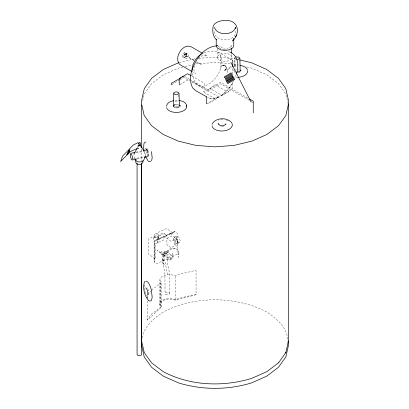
<?xml version="1.0" encoding="UTF-8"?>
<svg xmlns="http://www.w3.org/2000/svg" width="409" height="409" viewBox="0 0 409 409"><rect width="100%" height="100%" fill="white"/><g stroke="black" fill="none" stroke-linecap="round" stroke-linejoin="round"><path stroke-width="0.31" stroke-dasharray="2.04 1.53" d="M146.407 151.453L146.964 154.597L147.905 155.768M145.446 155.405L145.492 154.525L144.259 151.99L145.21 155.476M148.518 155.803L148.247 152.644M148.815 294.189L148.784 291.832M194.382 65.747C193.733 68.354 193.483 71.56 195.548 73.62L192.833 72.05M142.68 100.721L144.229 93.958L151.667 83.6L163.339 74.827L178.477 68.119L182.767 67.086M142.669 337.768C143.968 326.06 154.111 318.263 163.176 312.087C179.111 303.544 197.077 300.088 215.032 299.685C232.987 300.088 250.952 303.544 266.888 312.087C276.668 318.483 286.811 327.139 287.813 339.593M236.177 74.535L234.95 78.012M180.088 106.693L180.318 106.161M233.396 81.243C228.703 90.041 219.147 101.217 208.033 97.669M134.495 153.237L133.886 155.221L135.134 158.661M137.214 147.981L137.787 146.877M232.297 83.329C229.572 87.935 226.054 92.132 221.658 95.225L210.001 88.497L214.648 84.54L226.305 91.273M147.961 294.879L150.844 291.019M196.049 294.761L175.471 300.272A9.187 5.302 0 0 0 163.718 300.262A9.187 5.302 0 0 0 161.565 306.934L147.557 320.017L147.24 319.838L151.565 314.051L160.814 307.195A9.877 5.706 0 0 1 162.879 300.088A9.877 5.706 0 0 1 175.354 299.817L180.865 297.885L195.441 294.408L196.049 294.761L196.049 270.768L195.441 270.415L180.865 273.892L175.354 275.824C170.236 273.754 160.66 274.004 159.541 280.727L159.541 304.725M198.334 58.666C200.466 56.376 204.168 53.87 207.205 56.013L203.401 53.814M151.565 290.058L160.814 283.202L160.814 307.195M185.512 53.257C182.675 54.346 182.818 59.489 186.417 58.651C189.295 57.603 189.229 52.383 185.579 53.216L185.528 53.824L185.512 53.257L186.826 53.942L186.775 54.545L186.76 53.978M184.413 54.356L184.766 54.198A0.976 0.562 -60 0 1 185.042 55.307A0.976 0.562 -60 0 1 183.917 55.818A0.976 0.562 -60 0 1 184.413 54.356L184.515 55.082L193.764 60.42M231.08 66.601C229.321 67.505 227.235 69.034 227.399 71.243M165.543 235.916L166.437 235.395L166.437 236.566L163.764 237.803L163.764 239.889L155.374 243.769L155.374 258.984L148.651 254.142L148.651 238.928L157.041 235.042L157.041 232.956L166.55 228.559L173.273 233.401L170.354 234.756L169.454 234.106L170.354 233.585L170.354 234.756M171.77 84.53L179.239 80.22M179.771 79.913L184.04 77.449L189.449 80.573M179.812 84.622L188.626 79.535L189.704 80.154M235.277 57.173L234.178 58.252L234.398 67.398M210.001 88.497L220.64 82.357L232.297 89.09L221.658 95.225M206.698 103.871L218.738 96.918L207.082 90.19L209.802 88.615L205.226 91.023L202.905 91.682L214.561 98.416L218.738 96.918M208.697 103.242L230.865 90.44M166.918 238.309L172.511 235.722L177.44 239.27L177.44 245.676L175.763 246.453L175.763 240.047L174.863 239.403L170.947 241.213L166.918 238.309L166.918 244.71L170.947 247.619L174.674 245.891L174.674 239.49M175.763 240.047L177.44 239.27M233.35 66.555L231.095 67.367L229.275 68.472L228.017 69.791A10.118 5.665 -1.5 0 0 227.895 73.671M239.776 72.47L238.018 72.94M235.594 69.637L236.244 69.418M179.183 62.587L196.162 58.528M185.195 66.509L192.486 64.765M204.178 52.827C209.889 50.752 216.233 49.918 221.341 53.778L231.801 59.821M136.192 152.122L142.864 150.65M132.823 153.677L143.14 151.402M143.748 151.269L145.568 150.865M133.339 158.978L144.259 156.57M137.255 158.932L143.927 157.46M233.836 65.696L237.445 65.276M233.723 66.488L235.881 66.089A10.118 5.665 -1.5 0 1 236.934 66.013M178.13 107.884L175.287 107.971M218.079 120.226L218.457 120.154M223.682 126.437L221.78 126.642L219.986 126.284M214.561 98.416L210.267 98.477L207.312 97.265M198.677 58.334L215.032 57.091L233.902 58.528L235.722 58.962M196.126 63.891L215.032 62.454L230.783 63.651M175.042 100.44L177.685 100.353M164.786 233.928C160.272 233.14 155.732 239.526 158.477 243.37C153.774 239.802 160.957 230.308 165.609 234.418L164.934 233.933M233.933 63.891L238.186 64.908M246.688 66.943L251.586 68.119L266.724 74.827L278.396 83.6L285.835 93.958L287.798 102.547M238.437 69.382L239.081 69.576M217.261 45.782L220.967 46.923L225.732 49.678M235.788 59.423L234.878 58.349L235.114 67.7M228.386 51.207L229.444 51.82M185.057 54.274L187.158 55.486L186.187 55.926L186.085 57.107L183.984 55.895M193.953 60.302L184.704 54.964L184.694 54.218M196.673 61.871L201.565 64.699L196.484 61.989M247.864 98.078L232.752 89.351L232.752 81.79M249.393 100.399L220.64 83.804L207.844 91.192L191.611 81.82M251.601 101.677L253.263 102.633M191.913 76.059L203.897 83.001L204.224 83.722L204.239 88.548L191.857 81.401M184.577 76.381L189.449 79.193M189.991 79.504L207.844 89.811M166.397 251.371L171.637 255.308M163.973 254.94L169.208 258.882M217.711 51.994C234.301 66.248 197.061 107.163 192.348 73.109M234.531 71.355L233.723 69.842L233.769 71.284L234.551 72.255M147.26 148.661L147.997 149.847M147.26 287.946L147.491 288.248M147.997 289.132L148.59 290.886M148.319 150.681L148.815 154.909L148.38 155.573L147.378 155.809L147.813 155.144L147.889 153.692M144.658 288.217L144.801 289.475A10.118 3.16 76.6 0 0 146.494 295.727M239.163 58.482L239.255 62.224M178.375 94.842L178.421 96.713M174.331 104.06L174.377 105.926A2.152 1.207 -1.5 0 1 176.146 104.816A2.152 1.207 -1.5 0 1 178.467 105.45M144.489 284.812L144.515 287.006M235.584 30.972C236.908 42.843 212.353 42.536 214.393 30.45M232.752 68.559L232.752 74.228M231.632 46.963L231.632 45.123C229.981 50.711 219.163 50.711 217.506 45.123L217.506 46.35M231.632 54.315L231.632 57.378M220.64 55.302L220.64 68.185M217.506 48.799L217.506 57.378M175.471 276.279L175.471 300.272M169.5 293.447L169.234 271.806L167.271 261.99L166.892 253.457L166.315 252.88L164.735 252.506L163.16 252.88L162.583 253.457L162.506 257.537L162.94 263.278L164.929 273.703L165.042 293.447M164.735 251.453L164.735 257.527A5.46 0.67 85 0 0 165.553 265.098L166.412 268.37A5.731 0.7 85 0 1 167.271 276.32M163.176 259.25L163.176 262.292M161.565 306.934L161.565 282.941L160.405 280.6L160.405 304.598M147.24 295.845L147.24 298.371M147.24 300.896L147.24 319.838M141.698 149.142L141.698 160.645M147.935 298.698A10.118 3.16 76.6 0 1 146.954 296.822M237.982 77.311A10.118 5.665 -1.5 0 1 233.83 77.015M212.097 125.9A10.118 5.665 -1.5 0 1 212.128 124.909M220.609 119.76A10.118 5.665 -1.5 0 1 224.296 119.75M226.428 120.113A10.118 5.665 -1.5 0 1 228.14 120.645M175.062 101.202A10.118 5.665 -1.5 0 1 177.7 101.12M174.244 105.057A2.868 1.605 -1.5 0 1 178.263 104.689M162.531 259.153C162.276 261.279 162.654 263.785 164.525 265.093C159.3 257.961 169.556 244.843 177.511 249.623C171.248 244.648 163.37 252.839 162.531 259.153M172.726 254.822C172.925 257.363 170.006 260.835 167.414 259.275C170.41 262.578 175.773 255.922 172.179 253.6L172.726 254.822M179.004 252.956L178.365 257.425L178.365 250.86L179.004 252.956M173.605 238.631C173.14 241.908 176.213 245.175 179.295 241.903C177.107 241.985 175.395 238.283 176.908 236.688L174.111 237.982L173.605 238.631M154.311 234.306L154.254 238.14C154.699 236.407 157.997 236.402 158.554 238.069L158.554 234.556L158.232 233.943L156.34 233.355L155.272 233.539L154.311 234.306M168.319 251.453C167.48 254.286 161.995 254.286 161.151 251.453C158.963 257.307 170.512 257.307 168.319 251.453M153.646 237.655L153.533 239.255C154.244 237.005 158.636 237.01 159.27 239.301C160.052 236.146 155.052 235.569 153.646 237.655M231.392 58.436L230.686 59.417A7.065 4.08 0 0 1 219.577 60.266A7.065 4.08 0 0 1 221.039 53.85L222.741 53.441A7.065 4.08 0 0 1 231.392 58.436M177.547 242.297L176.361 243.933L179.157 242.639L180.236 240.671L179.285 237.665L177.046 235.952L174.249 237.246L176.489 238.958L177.547 242.297M184.756 52.378L184.234 52.986A2.843 1.641 -60 0 0 182.879 57.357A2.843 1.641 -60 0 0 186.269 55.302A2.843 1.641 -60 0 0 184.756 52.669L184.756 52.378M185.528 53.968L185.512 53.978A1.866 1.079 -60 0 0 184.127 56.79A1.866 1.079 -60 0 0 186.289 56.14A1.866 1.079 -60 0 0 185.844 53.881L185.528 53.968M174.229 231.647L154.091 240.962L154.091 261.443L154.536 261.765L154.536 241.284L174.674 231.969L174.229 231.647M174.863 231.601L154.167 241.172L154.167 262.241L156.407 263.856L177.107 254.286L177.107 233.217L174.863 231.601M165.63 251.254L165.185 251.392A2.163 1.401 -53 0 0 163.631 254.592A2.163 1.401 -53 0 0 166.499 253.708A2.163 1.401 -53 0 0 165.63 251.254M163.764 255.104L157.041 250.262L163.764 255.104M170.42 258.861A2.163 1.401 -53 0 0 171.908 255.553A2.163 1.401 -53 0 0 168.937 256.872A2.163 1.401 -53 0 0 170.42 258.861M165.691 294.357A2.229 1.288 0 0 0 169.428 293.78A2.229 1.288 0 0 0 166.693 292.205A2.229 1.288 0 0 0 165.691 294.357"/><path stroke-width="0.61" d="M191.964 70.527L192.317 67.204M200.931 54.239L201.136 54.085C196.504 57.137 193.391 62.173 192.22 67.557M141.708 104.98L141.698 147.225M233.672 38.886L232.665 40.992C241.167 32.372 237.982 19.371 224.761 20.45C220.533 20.634 215.512 21.718 213.299 25.731C212.194 30.752 212.578 36.227 216.56 39.944L216.335 39.075M285.763 352.696L285.871 352.43M288.335 341.617L288.365 105.052L288.079 103.763M285.835 352.573L288.365 341.474M236.356 73.932C239.112 66.381 238.524 55.537 229.976 52.122M145.241 155.972C144.643 158.677 143.487 162.128 140.113 161.954C138.436 162 136.161 161.632 135.548 159.812M178.344 93.595C177.69 95.144 174.428 95.22 174.06 93.462M239.163 58.482L238.406 59.315L236.837 59.617M151.519 160.865L152.189 157.997L151.519 151.596M180.062 105.798L180.287 105.266M212.113 124.142C215.512 117.23 228.263 116.923 232.159 123.508M241.106 70.154L239.751 71.575L237.026 72.071M127.618 153.155L126.892 154.806L128.83 150.4M134.648 152.946L136.933 148.533M235.528 36.779L236.678 35.092M141.698 163.201L141.698 341.474L144.259 352.635L151.616 362.89L163.334 371.715C190.267 385.886 222.695 387.129 251.55 378.432L266.729 371.715L278.483 362.839M278.447 362.89L285.804 352.635M225.589 69.576L224.751 70.343C228.13 69.377 225.569 63.63 222.588 65.506L223.718 65.389M145.052 281.438L144.351 282.031C142.629 288.34 144.403 296.331 149.06 300.988L150.778 300.866A10.118 3.16 76.6 0 0 151.473 300.267L152.189 297.282L151.35 290.042A10.118 3.16 76.6 0 0 148.748 283.396L147.736 282.046A10.118 3.16 76.6 0 0 145.906 281.228M147.378 295.094L147.634 294.874C148.268 292.558 147.618 289.628 145.906 287.916L145.594 287.89M139.218 145.757L139.04 146.023L139.04 142.879M132.122 159.249L132.496 158.395L132.322 156.529L131.703 154.74L131.003 154.075M181.09 77.71L171.238 83.395L171.238 84.837M182.184 77.076L183.278 76.447M139.218 142.613C141.171 141.596 140.553 146.453 140.129 145.752M178.523 62.756L163.401 69.453L151.719 78.247L144.336 88.508L141.698 99.893L141.698 104.515L144.193 115.471L151.519 125.686L163.176 134.454L178.365 141.182L196.049 145.41L215.032 146.851L234.014 145.41L251.699 141.182L266.888 134.454L278.544 125.686L285.871 115.471L288.365 104.515L288.33 99.663L285.789 88.605L278.417 78.318L266.663 69.453L251.484 62.73L239.965 59.975M145.906 141.949L144.351 142.751L143.871 143.973L143.661 147.93L143.948 150.394M150.778 161.581L149.06 161.708L148.089 160.967L145.655 156.611M138.758 148.436L135.921 149.06L130.517 151.499L120.635 161.489L122.634 156.074L133.191 145.083L138.109 142.618L139.331 144.464M134.975 152.388L130.727 153.324C129.832 155.41 130.573 158.411 132.133 160.026L136.647 159.065M143.472 150.517L146.77 149.822L147.393 150.446M144.535 157.327L148.176 156.524M173.523 100.716C170.614 101.253 166.621 102.904 166.581 106.355M178.104 106.984L175.267 107.076M235.927 56.948L238.769 57.112L239.863 58.155L240.18 70.624L239.986 70.22M216.647 45.839C202.874 47.066 194.147 61.145 191.049 73.451C190.205 78.38 190.129 83.692 192.833 88.088C196.698 92.112 202.24 93.86 206.785 96.959M145.594 148.605L146.264 148.907L146.995 150.088L147.782 152.787M240.042 65.425C242.915 65.772 246.264 66.928 247.43 69.837M178.707 100.476C182.031 100.742 186.887 102.368 186.678 106.427M232.297 60.108L232.752 60.368L232.752 66.672M202.859 53.502L191.458 46.923C182.736 42.567 173.431 57.909 179.807 64.53L192.291 71.739M249.485 99.009L253.263 101.192L253.263 112.797M191.371 75.747L187.608 73.778L180.824 77.552C178.355 79.101 179.444 82.638 179.26 84.939M140.998 146.437L141.632 146.938L143.968 151.427M230.865 62.321L251.141 102.153M214.393 27.444C216.939 35.788 233.166 35.782 235.584 27.362L235.584 28.564M288.089 340.809L288.365 345.774L285.835 356.945L278.422 367.328L266.673 376.188L251.494 382.911C227.839 390.155 202.22 390.155 178.564 382.911L163.39 376.188L151.642 367.328L144.229 356.945L141.729 345.994L141.698 342.026M225.865 124.719L225.84 123.82C224.664 126.458 219.019 126.591 218.457 123.513L218.478 124.408M173.677 106.253L173.36 93.784C173.682 91.396 178.038 91.279 179.045 93.272L179.362 105.737A2.868 1.605 -1.5 0 1 178.263 107.24M233.759 38.446L233.759 45.327L233.503 46.641L232.665 47.873L229.515 49.76L225.154 50.486L220.748 49.857L217.481 48.042L216.56 46.83L216.218 45.522L216.218 39.264M231.632 48.185L231.632 53.088M206.698 96.867L206.698 103.871M142.946 160.706L142.946 162.465L141.228 164.28L137.649 164.331L135.778 162.567L135.778 159.638M141.652 163.15L141.652 354.47C141.115 356.28 137.608 356.28 137.071 354.47L137.071 163.15M141.177 147.562L141.177 146.223L140.486 145.175L138.119 145.696L138.119 147.041M237.982 77.311A10.118 5.665 -1.5 0 0 239.035 77.229C242.312 76.769 246.407 75.609 247.517 72.081A10.118 5.665 -1.5 0 0 247.45 70.604M216.238 130.016A10.118 5.665 -1.5 0 0 223.769 130.9C227.046 130.44 231.141 129.28 232.251 125.752A10.118 5.665 -1.5 0 0 232.179 124.275M215.722 129.801A10.118 5.665 -1.5 0 1 212.199 126.386M167.399 109.239A10.118 5.665 -1.5 0 0 178.217 112.342C181.494 111.882 185.594 110.721 186.698 107.194A10.118 5.665 -1.5 0 0 186.632 105.716M167.077 108.784A10.118 5.665 -1.5 0 1 166.647 107.833M174.771 107.296A2.868 1.605 -1.5 0 1 173.871 105.425M178.794 104.98A2.868 1.605 -1.5 0 1 179.168 105.333M127.347 154.295L128.452 153.211L127.347 154.295M127.751 153.339L128.564 152.971L129.157 151.55L127.751 153.339M128.257 152.112L128.16 152.347L129.382 151.008L128.257 152.112M128.651 151.172L129.495 150.732L129.055 150.901L129.924 149.714L128.651 151.172M128.743 151.555L129.07 151.34L128.743 151.555M231.003 72.976L224.132 76.943L224.546 77.72L231.417 73.758L231.003 72.976M232.01 74.566L225.139 78.533L225.553 79.31L232.424 75.348L232.01 74.566M232.731 76.14L225.865 80.103L226.279 80.885L233.145 76.918L232.731 76.14M233.319 77.541L226.453 81.509L226.862 82.291L233.733 78.323L233.319 77.541M234.25 78.83L227.384 82.797L227.793 83.574L234.664 79.612L234.25 78.83"/></g></svg>
